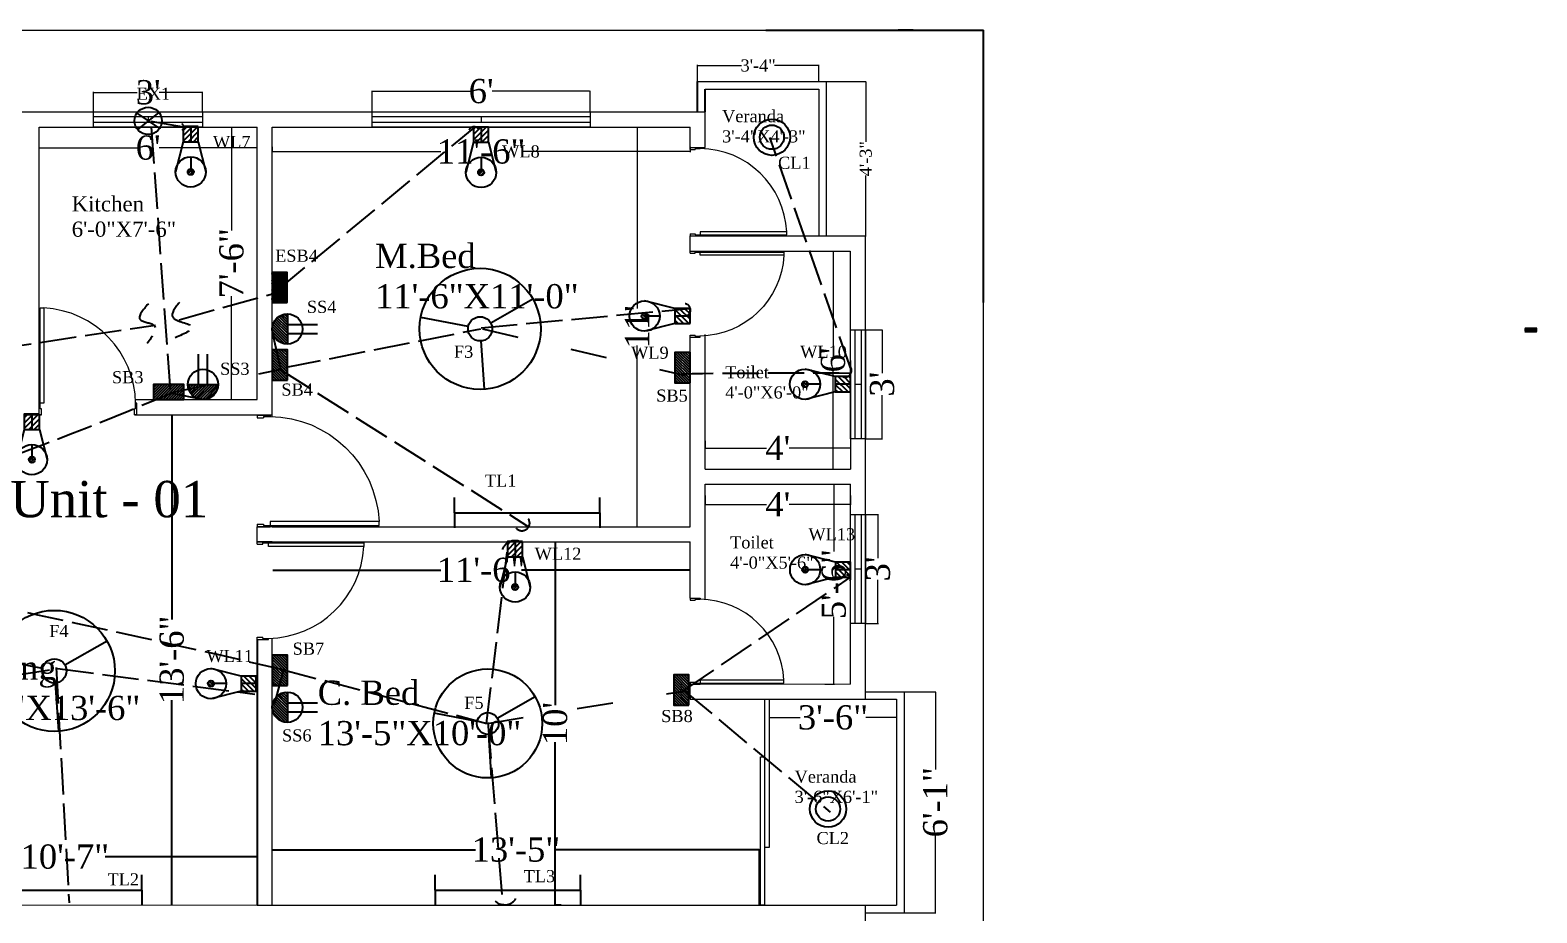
# Model space of a CAD drawing. Header units: inches. Extents: x -683 to 324, y -774 to 43.
# Drawn here: x -173.8 to 323.9, y -248.1 to 43.5 of the extents above; entities that cross this region are included whole.
import ezdxf

# ---------------------------------------------------------------- set-up
doc = ezdxf.new("R2010")
doc.units = ezdxf.units.IN
doc.header["$MEASUREMENT"] = 0
doc.linetypes.add('ACAD_ISO02W100', pattern=[15, 12, -3])
doc.linetypes.add('ACAD_ISO03W100', pattern=[30, 12, -18])
for name, color, linetype in [('Conduit', 118, 'ACAD_ISO02W100'), ('Dimention', 218, 'Continuous'), ('Door', 178, 'Continuous'), ('Emergency C', 50, 'ACAD_ISO02W100'), ('Fan', 109, 'Continuous'), ('Room Name', 10, 'Continuous'), ('SDB to SDB Conduit', 98, 'ACAD_ISO03W100'), ('sliding door', 6, 'Continuous'), ('Switch board', 182, 'Continuous'), ('Text', 38, 'Continuous'), ('Text 2', 18, 'Continuous'), ('veranda', 178, 'Continuous'), ('window', 78, 'Continuous')]:
    doc.layers.add(name, color=color, linetype=linetype)
doc.styles.get("Standard").update_dxf_attribs({"font": 'times.ttf', "height": 4})
doc.dimstyles.new('Copy of Horizontal', dxfattribs={"dimtxt": 0.18, "dimasz": 0.18, "dimexe": 0.18, "dimexo": 0.0625, "dimgap": 0.09, "dimtad": 0, "dimdec": 3, "dimzin": 0, "dimdsep": 46, "dimlunit": 4, "dimtxsty": 'Standard', "dimcen": 0.09, "dimadec": 0, "dimazin": 0, "dimtfac": 0.8, "dimtdec": 3, "dimtofl": 0, "dimtmove": 0, "dimatfit": 1, "dimfxl": 1, "dimtolj": 1, "dimtzin": 0, "dimarcsym": 0})
doc.dimstyles.new('Horizontal', dxfattribs={"dimtxt": 0.18, "dimasz": 0.18, "dimexe": 0.18, "dimexo": 0.0625, "dimgap": 0.09, "dimtad": 0, "dimdec": 3, "dimzin": 0, "dimdsep": 46, "dimlunit": 4, "dimtxsty": 'Standard', "dimcen": 0.09, "dimadec": 0, "dimazin": 0, "dimtfac": 0.8, "dimtdec": 3, "dimtofl": 0, "dimtmove": 0, "dimatfit": 3, "dimfxl": 1, "dimtolj": 1, "dimtzin": 0, "dimarcsym": 0})
pattern_1 = [(45, (-15.632867, 27.311536), (-0.00265165043, 0.00265165043), [])]

# ---------------------------------------------------------------- blocks, each defined once
blk = doc.blocks.new('window 2')
at = {"layer": 'Door'}
for p, q in [((0.5, 5), (0.5, 47)), ((0.5, 47), (2, 47)), ((2, 47), (2, 5)), ((2, 5), (0, 5)), ((0, 0), (0, 5)), ((1, 0), (0, 0)), ((0.5, 2.5), (0.5, 5)), ((1, 2.5), (0.5, 2.5)), ((1, 0), (1, 2.5)), ((42.5, 2.5), (42, 2.5)), ((42, 0), (42, 2.5)), ((43, 0), (42, 0)), ((43, 5), (42.5, 5)), ((42.5, 2.5), (42.5, 5)), ((43, 0), (43, 5))]:
    blk.add_line(p, q, dxfattribs=at)
blk.add_arc((-0.12, 4.43), 42.62, 0.76273, 87.15401, dxfattribs=at)
blk = doc.blocks.new('window 1')
at = {"layer": 'Door'}
for p, q in [((-0.5, 47), (-2, 47)), ((-2, 47), (-2, 5)), ((-0.5, 5), (-0.5, 47)), ((-43, 5), (-42.5, 5)), ((-43, 0), (-43, 5)), ((-43, 0), (-42, 0)), ((-42.5, 2.5), (-42.5, 5)), ((-42.5, 2.5), (-42, 2.5)), ((-42, 0), (-42, 2.5)), ((-2, 5), (0, 5)), ((-1, 2.5), (-0.5, 2.5)), ((-1, 0), (-1, 2.5)), ((-1, 0), (0, 0)), ((-0.5, 2.5), (-0.5, 5)), ((0, 0), (0, 5))]:
    blk.add_line(p, q, dxfattribs=at)
blk.add_arc((0.12, 4.43), 42.62, 92.84599, 179.23727, dxfattribs=at)
blk = doc.blocks.new('window')
at = {"layer": 'window'}
for p, q in [((-12, 5), (12, 5)), ((-12, 0), (-12, 5)), ((12, 5), (12, 0)), ((-12, 3.5), (12, 3.5)), ((0, 3.5), (0, 1.5)), ((12, 1.5), (-12, 1.5)), ((12, 0), (-12, 0))]:
    blk.add_line(p, q, dxfattribs=at)
blk = doc.blocks.new('*D17')
at = {"layer": 'Defpoints', "color": 0, "lineweight": 40}
for p in [(-170.81, 4.64), (-98.81, 4.64), (-98.81, 4.64)]:
    blk.add_point(p, dxfattribs=at)
at = {"layer": 'Dimention', "color": 0, "lineweight": -2}
for p, q in [((-170.81, 4.58), (-170.81, 4.46)), ((-170.63, 4.64), (-138.42, 4.64)), ((-98.99, 4.64), (-131.21, 4.64)), ((-98.81, 4.7), (-98.81, 4.82))]:
    blk.add_line(p, q, dxfattribs=at)
at = {"layer": 'Dimention', "color": 0, "lineweight": 40}
for points in [[(-170.63, 4.67), (-170.63, 4.61), (-170.81, 4.64)], [(-98.99, 4.67), (-98.99, 4.61), (-98.81, 4.64)]]:
    blk.add_solid(points, dxfattribs=at)
at = {"layer": 'Dimention', "color": 0, "lineweight": 40, "insert": (-134.81, 4.64), "char_height": 8, "attachment_point": 5}
blk.add_mtext("\\A1;6'", dxfattribs=at)
blk = doc.blocks.new('*D18')
at = {"layer": 'Defpoints', "color": 0, "lineweight": 40}
for p in [(-107.25, 11.47), (-107.25, -78.53), (-107.25, -78.53)]:
    blk.add_point(p, dxfattribs=at)
at = {"layer": 'Dimention', "color": 0, "lineweight": -2}
for p, q in [((-107.25, 11.29), (-107.25, -22.7)), ((-107.19, 11.47), (-107.07, 11.47)), ((-107.25, -78.35), (-107.25, -44.35)), ((-107.31, -78.53), (-107.43, -78.53))]:
    blk.add_line(p, q, dxfattribs=at)
at = {"layer": 'Dimention', "color": 0, "lineweight": 40}
for points in [[(-107.28, 11.29), (-107.22, 11.29), (-107.25, 11.47)], [(-107.28, -78.35), (-107.22, -78.35), (-107.25, -78.53)]]:
    blk.add_solid(points, dxfattribs=at)
at = {"layer": 'Dimention', "color": 0, "lineweight": 40, "insert": (-107.25, -33.53), "char_height": 8, "attachment_point": 5, "rotation": 90}
blk.add_mtext('\\A1;7\'-6"', dxfattribs=at)
blk = doc.blocks.new('*D19')
at = {"layer": 'Defpoints', "color": 0, "lineweight": 40}
for p in [(-116.81, 22.92), (-152.81, 16.47), (-116.81, 16.47)]:
    blk.add_point(p, dxfattribs=at)
at = {"layer": 'Dimention', "color": 0, "lineweight": -2}
for p, q in [((-152.81, 16.54), (-152.81, 23.1)), ((-152.63, 22.92), (-138.43, 22.92)), ((-116.99, 22.92), (-131.2, 22.92)), ((-116.81, 16.54), (-116.81, 23.1))]:
    blk.add_line(p, q, dxfattribs=at)
at = {"layer": 'Dimention', "color": 0, "lineweight": 40}
for points in [[(-152.63, 22.95), (-152.63, 22.89), (-152.81, 22.92)], [(-116.99, 22.95), (-116.99, 22.89), (-116.81, 22.92)]]:
    blk.add_solid(points, dxfattribs=at)
at = {"layer": 'Dimention', "color": 0, "lineweight": 40, "insert": (-134.81, 22.92), "char_height": 8, "attachment_point": 5}
blk.add_mtext("\\A1;3'", dxfattribs=at)
blk = doc.blocks.new('*D20')
at = {"layer": 'Defpoints', "color": 0, "lineweight": 40}
for p in [(26.7, 11.47), (26.7, -120.53), (26.7, -120.53)]:
    blk.add_point(p, dxfattribs=at)
at = {"layer": 'Dimention', "color": 0, "lineweight": -2}
for p, q in [((26.7, 11.29), (26.7, -48.41)), ((26.76, 11.47), (26.88, 11.47)), ((26.7, -120.35), (26.7, -60.64)), ((26.64, -120.53), (26.52, -120.53))]:
    blk.add_line(p, q, dxfattribs=at)
at = {"layer": 'Dimention', "color": 0, "lineweight": 40}
for points in [[(26.67, 11.29), (26.73, 11.29), (26.7, 11.47)], [(26.67, -120.35), (26.73, -120.35), (26.7, -120.53)]]:
    blk.add_solid(points, dxfattribs=at)
at = {"layer": 'Dimention', "color": 0, "lineweight": 40, "insert": (26.7, -54.53), "char_height": 8, "attachment_point": 5, "rotation": 90}
blk.add_mtext("\\A1;11'", dxfattribs=at)
blk = doc.blocks.new('*D21')
at = {"layer": 'Defpoints', "color": 0, "lineweight": 40}
for p in [(11.19, 23.29), (-60.81, 16.47), (11.19, 16.47)]:
    blk.add_point(p, dxfattribs=at)
at = {"layer": 'Dimention', "color": 0, "lineweight": -2}
for p, q in [((-60.81, 16.54), (-60.81, 23.47)), ((-60.63, 23.29), (-28.42, 23.29)), ((11.01, 23.29), (-21.21, 23.29)), ((11.19, 16.54), (11.19, 23.47))]:
    blk.add_line(p, q, dxfattribs=at)
at = {"layer": 'Dimention', "color": 0, "lineweight": 40}
for points in [[(-60.63, 23.32), (-60.63, 23.26), (-60.81, 23.29)], [(11.01, 23.32), (11.01, 23.26), (11.19, 23.29)]]:
    blk.add_solid(points, dxfattribs=at)
at = {"layer": 'Dimention', "color": 0, "lineweight": 40, "insert": (-24.81, 23.29), "char_height": 8, "attachment_point": 5}
blk.add_mtext("\\A1;6'", dxfattribs=at)
blk = doc.blocks.new('*D22')
at = {"layer": 'Defpoints', "color": 0, "lineweight": 40}
for p in [(-93.81, 5.04), (44.19, 5.04), (44.19, 3.35)]:
    blk.add_point(p, dxfattribs=at)
at = {"layer": 'Dimention', "color": 0, "lineweight": -2}
for p, q in [((-93.81, 4.98), (-93.81, 3.17)), ((-93.63, 3.35), (-38.12, 3.35)), ((44.01, 3.35), (-11.51, 3.35)), ((44.19, 4.98), (44.19, 3.17))]:
    blk.add_line(p, q, dxfattribs=at)
at = {"layer": 'Dimention', "color": 0, "lineweight": 40}
for points in [[(-93.63, 3.38), (-93.63, 3.32), (-93.81, 3.35)], [(44.01, 3.38), (44.01, 3.32), (44.19, 3.35)]]:
    blk.add_solid(points, dxfattribs=at)
at = {"layer": 'Dimention', "color": 0, "lineweight": 40, "insert": (-24.81, 3.35), "char_height": 8, "attachment_point": 5}
blk.add_mtext('\\A1;11\'-6"', dxfattribs=at)
blk = doc.blocks.new('*D23')
at = {"layer": 'Defpoints', "color": 0, "lineweight": 40}
for p in [(83.15, 26.51), (83.19, -24.49), (102.24, -24.49)]:
    blk.add_point(p, dxfattribs=at)
at = {"layer": 'Dimention', "color": 0, "lineweight": -2}
for p, q in [((83.22, 26.51), (102.42, 26.51)), ((102.24, 26.33), (102.24, 6.53)), ((102.24, -24.31), (102.24, -4.51)), ((83.25, -24.49), (102.42, -24.49))]:
    blk.add_line(p, q, dxfattribs=at)
at = {"layer": 'Dimention', "color": 0, "lineweight": 40}
for points in [[(102.21, 26.33), (102.27, 26.33), (102.24, 26.51)], [(102.21, -24.31), (102.27, -24.31), (102.24, -24.49)]]:
    blk.add_solid(points, dxfattribs=at)
at = {"layer": 'Dimention', "color": 0, "lineweight": 40, "insert": (102.24, 1.01), "char_height": 4, "attachment_point": 5, "rotation": 90}
blk.add_mtext('\\A1;4\'-3"', dxfattribs=at)
blk = doc.blocks.new('*D24')
at = {"layer": 'Defpoints', "color": 0, "lineweight": 40}
for p in [(49.19, -92.08), (97.18, -94.54), (97.18, -94.54)]:
    blk.add_point(p, dxfattribs=at)
at = {"layer": 'Dimention', "color": 0, "lineweight": -2}
for p, q in [((49.19, -92.14), (49.19, -94.72)), ((49.37, -94.54), (69.42, -94.54)), ((97, -94.54), (76.95, -94.54)), ((97.18, -94.47), (97.18, -94.36))]:
    blk.add_line(p, q, dxfattribs=at)
at = {"layer": 'Dimention', "color": 0, "lineweight": 40}
for points in [[(49.37, -94.51), (49.37, -94.57), (49.19, -94.54)], [(97, -94.51), (97, -94.57), (97.18, -94.54)]]:
    blk.add_solid(points, dxfattribs=at)
at = {"layer": 'Dimention', "color": 0, "lineweight": 40, "insert": (73.18, -94.54), "char_height": 8, "attachment_point": 5}
blk.add_mtext("\\A1;4'", dxfattribs=at)
blk = doc.blocks.new('*D25')
at = {"layer": 'Defpoints', "color": 0, "lineweight": 40}
for p in [(91.38, -29.48), (91.44, -101.48), (91.44, -101.48)]:
    blk.add_point(p, dxfattribs=at)
at = {"layer": 'Dimention', "color": 0, "lineweight": -2}
for p, q in [((91.44, -29.48), (91.62, -29.48)), ((91.44, -29.66), (91.44, -61.88)), ((91.44, -101.3), (91.44, -69.09)), ((91.38, -101.48), (91.26, -101.48))]:
    blk.add_line(p, q, dxfattribs=at)
at = {"layer": 'Dimention', "color": 0, "lineweight": 40}
for points in [[(91.41, -29.66), (91.47, -29.66), (91.44, -29.48)], [(91.41, -101.3), (91.47, -101.3), (91.44, -101.48)]]:
    blk.add_solid(points, dxfattribs=at)
at = {"layer": 'Dimention', "color": 0, "lineweight": 40, "insert": (91.44, -65.48), "char_height": 8, "attachment_point": 5, "rotation": 90}
blk.add_mtext("\\A1;6'", dxfattribs=at)
blk = doc.blocks.new('*D26')
at = {"layer": 'Defpoints', "color": 0, "lineweight": 40}
for p in [(102.19, -55.47), (102.19, -91.47), (107.64, -91.47)]:
    blk.add_point(p, dxfattribs=at)
at = {"layer": 'Dimention', "color": 0, "lineweight": -2}
for p, q in [((102.25, -55.47), (107.82, -55.47)), ((107.64, -55.65), (107.64, -69.85)), ((107.64, -91.29), (107.64, -77.09)), ((102.25, -91.47), (107.82, -91.47))]:
    blk.add_line(p, q, dxfattribs=at)
at = {"layer": 'Dimention', "color": 0, "lineweight": 40}
for points in [[(107.61, -55.65), (107.67, -55.65), (107.64, -55.47)], [(107.61, -91.29), (107.67, -91.29), (107.64, -91.47)]]:
    blk.add_solid(points, dxfattribs=at)
at = {"layer": 'Dimention', "color": 0, "lineweight": 40, "insert": (107.64, -73.47), "char_height": 8, "attachment_point": 5, "rotation": 90}
blk.add_mtext("\\A1;3'", dxfattribs=at)
blk = doc.blocks.new('*D27')
at = {"layer": 'Defpoints', "color": 0, "lineweight": 40}
for p in [(102.2, -116.49), (102.2, -152.49), (106.28, -152.49)]:
    blk.add_point(p, dxfattribs=at)
at = {"layer": 'Dimention', "color": 0, "lineweight": -2}
for p, q in [((102.26, -116.49), (106.46, -116.49)), ((106.28, -116.67), (106.28, -130.87)), ((106.28, -152.31), (106.28, -138.11)), ((102.26, -152.49), (106.46, -152.49))]:
    blk.add_line(p, q, dxfattribs=at)
at = {"layer": 'Dimention', "color": 0, "lineweight": 40}
for points in [[(106.25, -116.67), (106.31, -116.67), (106.28, -116.49)], [(106.25, -152.31), (106.31, -152.31), (106.28, -152.49)]]:
    blk.add_solid(points, dxfattribs=at)
at = {"layer": 'Dimention', "color": 0, "lineweight": 40, "insert": (106.28, -134.49), "char_height": 8, "attachment_point": 5, "rotation": 90}
blk.add_mtext("\\A1;3'", dxfattribs=at)
blk = doc.blocks.new('*D28')
at = {"layer": 'Defpoints', "color": 0, "lineweight": 40}
for p in [(88.59, -106.49), (88.66, -172.48), (91.68, -172.48)]:
    blk.add_point(p, dxfattribs=at)
at = {"layer": 'Dimention', "color": 0, "lineweight": -2}
for p, q in [((88.66, -106.49), (91.86, -106.49)), ((91.68, -106.67), (91.68, -128.72)), ((91.68, -172.3), (91.68, -150.25)), ((88.72, -172.48), (91.86, -172.48))]:
    blk.add_line(p, q, dxfattribs=at)
at = {"layer": 'Dimention', "color": 0, "lineweight": 40}
for points in [[(91.65, -106.67), (91.71, -106.67), (91.68, -106.49)], [(91.65, -172.3), (91.71, -172.3), (91.68, -172.48)]]:
    blk.add_solid(points, dxfattribs=at)
at = {"layer": 'Dimention', "color": 0, "lineweight": 40, "insert": (91.68, -139.48), "char_height": 8, "attachment_point": 5, "rotation": 90}
blk.add_mtext('\\A1;5\'-6"', dxfattribs=at)
blk = doc.blocks.new('*D29')
at = {"layer": 'Defpoints', "color": 0, "lineweight": 40}
for p in [(49.19, -110.2), (97.19, -110.2), (97.19, -113.14)]:
    blk.add_point(p, dxfattribs=at)
at = {"layer": 'Dimention', "color": 0, "lineweight": -2}
for p, q in [((49.19, -110.26), (49.19, -113.32)), ((49.37, -113.14), (69.42, -113.14)), ((97.01, -113.14), (76.95, -113.14)), ((97.19, -110.26), (97.19, -113.32))]:
    blk.add_line(p, q, dxfattribs=at)
at = {"layer": 'Dimention', "color": 0, "lineweight": 40}
for points in [[(49.37, -113.11), (49.37, -113.17), (49.19, -113.14)], [(97.01, -113.11), (97.01, -113.17), (97.19, -113.14)]]:
    blk.add_solid(points, dxfattribs=at)
at = {"layer": 'Dimention', "color": 0, "lineweight": 40, "insert": (73.19, -113.14), "char_height": 8, "attachment_point": 5}
blk.add_mtext("\\A1;4'", dxfattribs=at)
blk = doc.blocks.new('*D30')
at = {"layer": 'Defpoints', "color": 0, "lineweight": 40}
for p in [(114.93, -175.03), (114.93, -248.03), (125.23, -248.03)]:
    blk.add_point(p, dxfattribs=at)
at = {"layer": 'Dimention', "color": 0, "lineweight": -2}
for p, q in [((114.99, -175.03), (125.41, -175.03)), ((125.23, -175.21), (125.23, -200.73)), ((125.23, -247.85), (125.23, -222.32)), ((114.99, -248.03), (125.41, -248.03))]:
    blk.add_line(p, q, dxfattribs=at)
at = {"layer": 'Dimention', "color": 0, "lineweight": 40}
for points in [[(125.2, -175.21), (125.26, -175.21), (125.23, -175.03)], [(125.2, -247.85), (125.26, -247.85), (125.23, -248.03)]]:
    blk.add_solid(points, dxfattribs=at)
at = {"layer": 'Dimention', "color": 0, "lineweight": 40, "insert": (125.23, -211.53), "char_height": 8, "attachment_point": 5, "rotation": 90}
blk.add_mtext('\\A1;6\'-1"', dxfattribs=at)
blk = doc.blocks.new('A$C7D924392')
at = {"layer": 'sliding door'}
for p, q in [((0, 0), (0, 48.87)), ((0, 48.87), (1.5, 48.87)), ((1.5, 0), (1.5, 48.87)), ((0, 0), (1.5, 0))]:
    blk.add_line(p, q, dxfattribs=at)
blk = doc.blocks.new('Sliding door2')
at = {"layer": 'sliding door'}
for p, q in [((-3, -67.86), (-3, -18.99)), ((-3, -18.99), (-1.5, -18.99)), ((-1.5, -67.86), (-1.5, -18.99)), ((-3, -67.86), (-1.5, -67.86))]:
    blk.add_line(p, q, dxfattribs=at)
blk.add_blockref('A$C7D924392', (-1.5, -48.87), dxfattribs=at)
blk = doc.blocks.new('*D32')
at = {"layer": 'Defpoints', "color": 0, "lineweight": 40}
for p in [(70.43, -183.32), (112.43, -183.32), (112.43, -183.55)]:
    blk.add_point(p, dxfattribs=at)
at = {"layer": 'Dimention', "color": 0, "lineweight": -2}
for p, q in [((70.43, -183.38), (70.43, -183.73)), ((70.61, -183.55), (80.62, -183.55)), ((112.25, -183.55), (102.23, -183.55)), ((112.43, -183.38), (112.43, -183.73))]:
    blk.add_line(p, q, dxfattribs=at)
at = {"layer": 'Dimention', "color": 0, "lineweight": 40}
for points in [[(70.61, -183.52), (70.61, -183.58), (70.43, -183.55)], [(112.25, -183.52), (112.25, -183.58), (112.43, -183.55)]]:
    blk.add_solid(points, dxfattribs=at)
at = {"layer": 'Dimention', "color": 0, "lineweight": 40, "insert": (91.43, -183.55), "char_height": 8, "attachment_point": 5}
blk.add_mtext('\\A1;3\'-6"', dxfattribs=at)
blk = doc.blocks.new('*D84')
at = {"layer": 'Defpoints', "color": 0, "lineweight": 40}
for p in [(86.69, 31.78), (46.69, 26.49), (86.69, 26.49)]:
    blk.add_point(p, dxfattribs=at)
at = {"layer": 'Dimention', "color": 0, "lineweight": -2}
for p, q in [((46.69, 26.55), (46.69, 31.96)), ((46.87, 31.78), (61.24, 31.78)), ((86.51, 31.78), (72.13, 31.78)), ((86.69, 26.55), (86.69, 31.96))]:
    blk.add_line(p, q, dxfattribs=at)
at = {"layer": 'Dimention', "color": 0, "lineweight": 40}
for points in [[(46.87, 31.81), (46.87, 31.75), (46.69, 31.78)], [(86.51, 31.81), (86.51, 31.75), (86.69, 31.78)]]:
    blk.add_solid(points, dxfattribs=at)
at = {"layer": 'Dimention', "color": 0, "lineweight": 40, "insert": (66.69, 31.78), "char_height": 4, "attachment_point": 5}
blk.add_mtext('\\A1;3\'-4"', dxfattribs=at)
blk = doc.blocks.new('Fan')
at = {"layer": 'Fan', "lineweight": 40}
for p, q in [((1.74, 0.99), (8.69, 4.96)), ((-1.96, 0.38), (-9.82, 1.9)), ((0.13, -2), (0.65, -9.98))]:
    blk.add_line(p, q, dxfattribs=at)
for radius in [10, 2]:
    blk.add_circle((0, 0), radius, dxfattribs=at)
blk = doc.blocks.new('WL')
at = {"layer": 'Switch board', "lineweight": 40}
h = blk.add_hatch(dxfattribs=at)
h.set_pattern_fill('ANSI31', color=256, scale=5, style=0)
h.set_pattern_definition([(45, (-235.11827, 115.6762), (-0.4419417, 0.4419417), [])])
h.paths.add_polyline_path([(1, 15, 1), (-1, 15, 1)])
h = blk.add_hatch(dxfattribs=at)
h.set_pattern_fill('ANSI31', color=256, scale=10, style=0)
h.set_pattern_definition([(45, (-235.1183, 115.6762), (-0.8838835, 0.8838835), [])])
h.paths.add_polyline_path([(0, 5), (-2.5, 5), (-2.5, 0), (0, 0)])
h.paths.add_polyline_path([(0, 0), (2.5, 0), (2.5, 5), (0, 5)])
for p, q in [((-2.5, 5), (-5, 15)), ((0, 10), (0, 15)), ((2.5, 5), (5, 15)), ((0, 0), (0, 5))]:
    blk.add_line(p, q, dxfattribs=at)
blk.add_lwpolyline([(-2.5, 0), (2.5, 0), (2.5, 5), (-2.5, 5)], close=True, dxfattribs=at)
for radius in [5, 1]:
    blk.add_circle((0, 15), radius, dxfattribs=at)
blk = doc.blocks.new('SB')
at = {"layer": 'Switch board', "lineweight": 40}
h = blk.add_hatch(dxfattribs=at)
h.set_pattern_fill('ANSI31', color=256, scale=5, style=0)
h.set_pattern_definition([(45, (-224.795, 3.29954), (-0.4419417, 0.4419417), [])])
h.paths.add_polyline_path([(5, 0), (5, 5), (-5, 5), (-5, 0)])
blk.add_lwpolyline([(-5, 0), (5, 0), (5, 5), (-5, 5)], close=True, dxfattribs=at)
blk = doc.blocks.new('2 pin')
at = {"layer": 'Switch board', "lineweight": 40}
h = blk.add_hatch(dxfattribs=at)
h.set_pattern_fill('ANSI31', color=256, scale=5, style=0)
h.set_pattern_definition([(45, (-254.6713, 8.2058), (-0.4419417, 0.4419417), [])])
h.paths.add_polyline_path([(5, 5), (-5, 5, 1)])
for p, q in [((-1.5, 5), (-1.5, 15)), ((1.5, 5), (1.5, 15)), ((-5, 5), (5, 5))]:
    blk.add_line(p, q, dxfattribs=at)
blk.add_circle((0, 5), 5, dxfattribs=at)
blk = doc.blocks.new('EXF')
at = {"layer": 'Switch board', "lineweight": 40}
for p, q in [((-4.96, 3.37), (4.96, -3.37)), ((4.69, 3.74), (-4.69, -3.74))]:
    blk.add_line(p, q, dxfattribs=at)
blk.add_circle((0, 0), 6, dxfattribs=at)
blk = doc.blocks.new('TL')
at = {"layer": 'Switch board', "lineweight": 40}
for p, q in [((-24, 0), (-24, 5)), ((24, 0), (24, 5)), ((-24, 0), (24, 0)), ((-24, 0), (-24, -5)), ((24, 0), (24, -5))]:
    blk.add_line(p, q, dxfattribs=at)
blk = doc.blocks.new('CL')
at = {"layer": 'Switch board', "lineweight": 40}
for radius in [6, 4]:
    blk.add_circle((0, 0), radius, dxfattribs=at)
blk = doc.blocks.new('ESB')
at = {"layer": 'Switch board', "lineweight": 40}
h = blk.add_hatch(dxfattribs=at)
h.set_pattern_fill('ANSI33', color=256, style=0)
h.set_pattern_definition([(45, (320.91762, 69.20733), (-0.1767767, 0.1767767), []), (45, (321.0944, 69.20733), (-0.1767767, 0.1767767), [0.125, -0.0625])])
h.paths.add_polyline_path([(0.01, -5.06), (5.01, -5.06), (5.01, 4.94), (0.01, 4.94)])
blk.add_line((4.99, -0.12), (0.05, -0.09), dxfattribs=at)
at = {"layer": 'Switch board', "lineweight": 40, "rotation": 90}
blk.add_blockref('SB', (5.01, -0.06), dxfattribs=at)
blk = doc.blocks.new('3')
at = {"true_color": 0x000000}
h = blk.add_hatch(dxfattribs=at)
h.set_pattern_fill('ANSI31', color=18, scale=0.05, style=0)
h.set_pattern_definition([(45, (-15.632867, 27.311536), (-0.0044194174, 0.0044194174), [])])
h.paths.add_polyline_path([(34.16, 24.24, 0.134843), (34.16, 24.25, 0.422102), (34.16, 24.26), (34.04, 24.26), (34.03, 24.25), (33.31, 24.25), (33.29, 24.26), (33.18, 24.26, 0.422102), (33.17, 24.25, 0.134843), (33.18, 24.24)])
h.paths.add_polyline_path([(34.03, 24.21, 0.591938), (34.04, 24.21, 0.094359), (34.04, 24.24), (34.04, 24.24, -0.094525)])
h = blk.add_hatch(dxfattribs=at)
h.set_pattern_fill('ANSI31', color=18, scale=0.03, style=0)
h.set_pattern_definition(pattern_1)
h.paths.add_polyline_path([(33.41, 24.24), (33.41, 24.24, 0.042101), (33.41, 24.21, 0.657088), (33.41, 24.21, -0.042222)])
h.paths.add_polyline_path([(33.21, 24.24), (33.21, 24.24, 0.094359), (33.21, 24.21, 0.591938), (33.21, 24.21, -0.094525)])
h = blk.add_hatch(dxfattribs=at)
h.set_pattern_fill('ANSI31', color=18, scale=0.03, style=0)
h.set_pattern_definition(pattern_1)
h.paths.add_polyline_path([(33.84, 24.24), (33.84, 24.24, -0.042222), (33.84, 24.21, 0.657088), (33.84, 24.21, 0.042101)])
at = {"color": 18, "true_color": 0x000000}
for p, q in [((33.17, 24.45), (34.17, 24.45)), ((34.15, 24.5), (33.18, 24.5)), ((33.2, 24.45), (33.2, 24.28)), ((33.34, 24.45), (33.34, 24.44)), ((33.34, 24.45), (33.34, 24.44)), ((33.34, 24.44), (33.34, 24.43)), ((33.34, 24.44), (33.34, 24.43)), ((33.34, 24.43), (33.34, 24.42)), ((33.34, 24.43), (33.34, 24.42)), ((33.34, 24.42), (33.34, 24.41)), ((33.34, 24.42), (33.34, 24.41)), ((33.34, 24.41), (33.34, 24.4)), ((33.34, 24.41), (33.34, 24.4)), ((33.34, 24.4), (33.34, 24.39)), ((33.34, 24.4), (33.34, 24.39)), ((33.34, 24.39), (33.34, 24.38)), ((33.34, 24.39), (33.34, 24.38)), ((33.34, 24.38), (33.34, 24.37)), ((33.34, 24.38), (33.34, 24.37)), ((33.34, 24.37), (33.34, 24.36)), ((33.34, 24.37), (33.34, 24.36)), ((33.34, 24.36), (33.34, 24.35)), ((33.34, 24.36), (33.34, 24.35)), ((33.34, 24.35), (33.34, 24.34)), ((33.34, 24.35), (33.34, 24.34)), ((33.34, 24.33), (33.34, 24.33)), ((33.34, 24.33), (33.34, 24.33)), ((33.34, 24.32), (33.34, 24.32)), ((33.34, 24.32), (33.34, 24.32)), ((33.34, 24.31), (33.34, 24.31)), ((33.34, 24.31), (33.34, 24.31)), ((33.34, 24.3), (33.34, 24.3)), ((33.34, 24.3), (33.34, 24.3)), ((33.34, 24.29), (33.34, 24.29)), ((33.34, 24.29), (33.34, 24.29)), ((33.48, 24.45), (33.48, 24.44)), ((33.48, 24.45), (33.48, 24.44)), ((33.48, 24.44), (33.48, 24.43)), ((33.48, 24.44), (33.48, 24.43)), ((33.48, 24.43), (33.48, 24.42)), ((33.48, 24.43), (33.48, 24.42)), ((33.48, 24.42), (33.48, 24.41)), ((33.48, 24.42), (33.48, 24.41)), ((33.48, 24.41), (33.48, 24.4)), ((33.48, 24.41), (33.48, 24.4)), ((33.48, 24.4), (33.48, 24.39)), ((33.48, 24.4), (33.48, 24.39)), ((33.48, 24.39), (33.48, 24.38)), ((33.48, 24.39), (33.48, 24.38)), ((33.48, 24.38), (33.48, 24.37)), ((33.48, 24.38), (33.48, 24.37)), ((33.48, 24.37), (33.48, 24.36)), ((33.48, 24.37), (33.48, 24.36)), ((33.48, 24.36), (33.48, 24.35)), ((33.48, 24.36), (33.48, 24.35)), ((33.48, 24.35), (33.48, 24.34)), ((33.48, 24.35), (33.48, 24.34)), ((33.48, 24.34), (33.48, 24.33)), ((33.48, 24.34), (33.48, 24.33)), ((33.48, 24.33), (33.48, 24.32)), ((33.48, 24.33), (33.48, 24.32)), ((33.48, 24.32), (33.48, 24.31)), ((33.48, 24.32), (33.48, 24.31)), ((33.48, 24.31), (33.48, 24.3)), ((33.48, 24.31), (33.48, 24.3)), ((33.48, 24.3), (33.48, 24.29)), ((33.48, 24.3), (33.48, 24.29)), ((33.62, 24.45), (33.62, 24.45)), ((33.62, 24.45), (33.62, 24.45)), ((33.62, 24.44), (33.62, 24.44)), ((33.62, 24.44), (33.62, 24.44)), ((33.62, 24.43), (33.62, 24.43)), ((33.62, 24.43), (33.62, 24.43)), ((33.62, 24.42), (33.62, 24.42)), ((33.62, 24.42), (33.62, 24.42)), ((33.62, 24.41), (33.62, 24.41)), ((33.62, 24.41), (33.62, 24.41)), ((33.62, 24.4), (33.62, 24.4)), ((33.62, 24.4), (33.62, 24.4)), ((33.62, 24.39), (33.62, 24.39)), ((33.62, 24.39), (33.62, 24.39)), ((33.62, 24.38), (33.62, 24.38)), ((33.62, 24.38), (33.62, 24.38)), ((33.62, 24.37), (33.62, 24.37)), ((33.62, 24.37), (33.62, 24.37)), ((33.62, 24.36), (33.62, 24.36)), ((33.62, 24.36), (33.62, 24.36)), ((33.62, 24.35), (33.62, 24.35)), ((33.62, 24.35), (33.62, 24.35)), ((33.62, 24.34), (33.62, 24.34)), ((33.62, 24.34), (33.62, 24.34)), ((33.62, 24.33), (33.62, 24.33)), ((33.62, 24.33), (33.62, 24.33)), ((33.62, 24.32), (33.62, 24.32)), ((33.62, 24.32), (33.62, 24.32)), ((33.62, 24.31), (33.62, 24.31)), ((33.62, 24.31), (33.62, 24.31)), ((33.62, 24.3), (33.62, 24.3)), ((33.62, 24.3), (33.62, 24.3)), ((33.76, 24.45), (33.76, 24.45)), ((33.76, 24.45), (33.76, 24.45)), ((33.76, 24.44), (33.76, 24.44)), ((33.76, 24.44), (33.76, 24.44)), ((33.76, 24.43), (33.76, 24.43)), ((33.76, 24.43), (33.76, 24.43)), ((33.76, 24.42), (33.76, 24.41)), ((33.76, 24.42), (33.76, 24.41)), ((33.76, 24.41), (33.76, 24.4)), ((33.76, 24.41), (33.76, 24.4)), ((33.76, 24.4), (33.76, 24.39)), ((33.76, 24.4), (33.76, 24.39)), ((33.76, 24.39), (33.76, 24.38)), ((33.76, 24.39), (33.76, 24.38)), ((33.76, 24.38), (33.76, 24.37)), ((33.76, 24.38), (33.76, 24.37)), ((33.76, 24.37), (33.76, 24.36)), ((33.76, 24.37), (33.76, 24.36)), ((33.76, 24.36), (33.76, 24.35)), ((33.76, 24.36), (33.76, 24.35)), ((33.76, 24.35), (33.76, 24.34)), ((33.76, 24.35), (33.76, 24.34)), ((33.76, 24.34), (33.76, 24.33)), ((33.76, 24.34), (33.76, 24.33)), ((33.76, 24.33), (33.76, 24.32)), ((33.76, 24.33), (33.76, 24.32)), ((33.76, 24.32), (33.76, 24.31)), ((33.76, 24.32), (33.76, 24.31)), ((33.76, 24.31), (33.76, 24.3)), ((33.76, 24.31), (33.76, 24.3)), ((33.76, 24.3), (33.76, 24.29)), ((33.76, 24.3), (33.76, 24.29)), ((33.89, 24.45), (33.89, 24.44)), ((33.89, 24.44), (33.89, 24.43)), ((33.89, 24.43), (33.89, 24.42)), ((33.89, 24.42), (33.89, 24.41)), ((33.89, 24.41), (33.89, 24.4)), ((33.89, 24.4), (33.89, 24.39)), ((33.89, 24.39), (33.89, 24.38)), ((33.89, 24.38), (33.89, 24.37)), ((33.89, 24.37), (33.89, 24.36)), ((33.89, 24.36), (33.89, 24.35)), ((33.89, 24.35), (33.89, 24.34)), ((33.89, 24.34), (33.89, 24.33)), ((33.89, 24.33), (33.89, 24.32)), ((33.89, 24.32), (33.89, 24.31)), ((33.89, 24.31), (33.89, 24.3)), ((33.89, 24.3), (33.89, 24.29)), ((33.9, 24.45), (33.9, 24.44)), ((33.9, 24.44), (33.9, 24.43)), ((33.9, 24.43), (33.9, 24.42)), ((33.9, 24.42), (33.9, 24.41)), ((33.9, 24.41), (33.9, 24.4)), ((33.9, 24.4), (33.9, 24.39)), ((33.9, 24.39), (33.9, 24.38)), ((33.9, 24.38), (33.9, 24.37)), ((33.9, 24.37), (33.9, 24.36)), ((33.9, 24.36), (33.9, 24.35)), ((33.9, 24.35), (33.9, 24.34)), ((33.9, 24.34), (33.9, 24.33)), ((33.9, 24.33), (33.9, 24.32)), ((33.9, 24.32), (33.9, 24.31)), ((33.9, 24.31), (33.9, 24.3)), ((33.9, 24.3), (33.9, 24.29)), ((34.02, 24.45), (34.02, 24.28)), ((34.13, 24.45), (34.13, 24.28)), ((34.16, 24.23), (34.16, 24.28))]:
    blk.add_line(p, q, dxfattribs=at)
for points in [[(33.17, 24.47), (33.17, 24.26, 0.13314), (33.18, 24.22, 0.147634), (33.2, 24.2), (34.14, 24.2, 0.147634), (34.15, 24.22, 0.13314), (34.17, 24.26), (34.17, 24.47, 0.414214), (34.14, 24.5), (33.2, 24.5, 0.414214)], [(33.18, 24.24, -0.132971), (33.17, 24.25, -0.433273), (33.18, 24.26), (33.29, 24.26), (33.31, 24.25), (34.03, 24.25), (34.04, 24.26), (34.16, 24.26, -0.433273), (34.16, 24.25, -0.132971), (34.16, 24.24)]]:
    blk.add_lwpolyline(points, format="xyb", close=True, dxfattribs=at)
for points in [[(33.17, 24.48), (33.2, 24.48), (33.2, 24.48, 0.414214), (33.21, 24.47), (34.02, 24.47, 0.414214), (34.02, 24.48), (34.02, 24.48), (34.17, 24.48)], [(33.21, 24.24, 0.094359), (33.21, 24.21, 0.591938), (33.21, 24.21, -0.094525), (33.21, 24.24)], [(33.41, 24.24, 0.042222), (33.41, 24.21, -0.657088), (33.41, 24.21, -0.042101), (33.41, 24.24)], [(33.84, 24.24, -0.042222), (33.84, 24.21, 0.657088), (33.84, 24.21, 0.042101), (33.84, 24.24)], [(34.04, 24.24, -0.094359), (34.04, 24.21, -0.591938), (34.03, 24.21, 0.094525), (34.04, 24.24)]]:
    blk.add_lwpolyline(points, format="xyb", dxfattribs=at)
for centre, radius, start, end in [((33.67, -37.79), 62.23, 89.5406, 90.4594), ((33.67, -37.53), 61.98, 89.5387, 90.4613), ((33.67, -17.82), 42.26, 89.3234, 90.6766), ((33.67, -17.72), 42.16, 89.3218, 90.6782), ((33.67, -7.52), 31.95, 89.1051, 90.8949), ((33.67, -7.47), 31.9, 89.1038, 90.8962), ((33.67, -1.24), 25.66, 88.8856, 91.1144), ((33.67, -1.21), 25.63, 88.8846, 91.1154), ((33.67, 2.99), 21.42, 88.665, 91.335), ((33.67, 3), 21.41, 88.6642, 91.3358), ((33.67, 6.03), 18.37, 88.4432, 91.5568), ((33.67, 6.04), 18.36, 88.4427, 91.5573), ((33.67, 8.32), 16.07, 88.2202, 91.7798), ((33.67, 8.32), 16.07, 88.2201, 91.7799), ((33.67, 10.1), 14.27, 87.9961, 92.0039), ((33.67, 10.11), 14.27, 87.9963, 92.0037), ((33.67, 11.54), 12.83, 87.7713, 92.2287), ((33.67, 11.54), 12.83, 87.7708, 92.2292), ((33.67, 12.71), 11.65, 87.5451, 92.4549), ((33.67, 12.71), 11.65, 87.5444, 92.4556), ((33.67, 13.69), 10.66, 87.3178, 92.6822), ((33.67, 13.69), 10.66, 87.3167, 92.6833), ((33.67, 14.51), 9.83, 87.0893, 92.9107), ((33.67, 14.51), 9.82, 87.0879, 92.9121), ((33.67, 15.22), 9.1, 86.8579, 93.1421), ((33.67, 15.22), 9.11, 86.8596, 93.1404), ((33.67, 15.83), 8.49, 86.6286, 93.3714), ((33.67, 15.83), 8.48, 86.6267, 93.3733), ((33.67, 16.37), 7.94, 86.3965, 93.6035), ((33.67, 16.84), 7.46, 86.1658, 93.8342), ((33.67, 16.37), 7.93, 86.392, 93.608), ((33.67, 16.84), 7.45, 86.1606, 93.8394), ((33.67, 16.84), 7.45, 86.1581, 93.8419)]:
    blk.add_arc(centre, radius, start, end, dxfattribs=at)
blk = doc.blocks.new('air_conditioner1')
at = {"xscale": 10, "yscale": 10, "zscale": 10}
blk.add_blockref('3', (-296, -213.4), dxfattribs=at)

msp = doc.modelspace()

# ---------------------------------------------------------------- linework, layer by layer
for p, q in [((-494.8144, 43.4733), (69.1856, 43.4733)), ((-466.8144, 16.4733), (49.1856, 16.4733)), ((49.1856, 4.7266), (49.1856, 16.4733)), ((-170.8144, 11.4733), (-98.8144, 11.4733)), ((-170.8144, -83.5267), (-170.8144, 11.4733)), ((-98.8144, -78.5267), (-98.8144, 11.4733)), ((-93.8144, 11.4733), (44.1856, 11.4733)), ((-93.8144, -83.5267), (-93.8144, 11.4733)), ((44.1856, 4.0466), (44.1856, 11.4733)), ((44.1856, 4.7266), (49.1856, 4.7266)), ((44.1856, -24.5134), (97.1157, -24.4787)), ((44.1856, -29.5067), (44.1856, -24.5134)), ((97.1157, -24.4787), (97.1157, -24.4787)), ((97.1157, -24.4787), (102.1856, -24.4787)), ((102.1856, -177.5267), (102.1856, -24.4787)), ((44.1856, -29.5067), (97.1203, -29.4787)), ((97.1203, -29.4787), (97.1856, -101.4786)), ((141.1856, -760.5267), (141.1856, -46.5267)), ((44.1856, -120.5267), (44.1856, -57.2267)), ((49.1856, -101.5222), (49.1856, -57.0374)), ((-138.9805, -78.5267), (-98.8144, -78.5267)), ((-175.8144, -83.5267), (-170.0644, -83.5267)), ((-139.3144, -83.5267), (-93.8144, -83.5267)), ((-93.8144, -84.1163), (-93.8144, -83.5267)), ((49.1856, -101.5222), (97.1856, -101.4786)), ((49.1856, -106.5222), (97.1856, -106.4786)), ((49.1856, -144.5771), (49.1856, -106.5222)), ((97.1856, -172.5267), (97.1856, -106.4786)), ((-93.8144, -120.5267), (-98.8144, -120.5267)), ((-98.8144, -125.5267), (-98.8144, -120.5267)), ((-93.8144, -120.5267), (44.1856, -120.5267)), ((-93.8144, -125.5267), (-98.8144, -125.5267)), ((-93.8144, -125.5267), (44.1856, -125.5267)), ((44.1856, -144.1467), (44.1856, -125.5267)), ((-93.8144, -245.5267), (-93.8144, -157.3606)), ((44.1856, -172.5267), (97.1856, -172.4732)), ((44.1856, -177.5267), (44.1856, -172.5267)), ((72.9206, -172.4631), (72.9206, -172.4977)), ((44.1856, -177.5267), (99.6856, -177.5267)), ((97.1856, -177.5267), (102.1856, -177.5267)), ((102.1856, -388.0267), (102.1856, -245.5267))]:
    msp.add_line(p, q)
at = {"lineweight": 40}
for p, q in [((69.1856, 43.4733), (117.8535, 43.4733)), ((117.8535, 43.4733), (112.9746, 43.4733)), ((117.8535, 43.4733), (141.1856, 43.4733)), ((141.1856, -46.5267), (141.1856, 43.4733)), ((-98.8144, -157.7767), (-98.8144, -245.5267))]:
    msp.add_line(p, q, dxfattribs=at)
at = {"color": 1, "lineweight": 18}
msp.add_line((-230.8144, -245.5267), (-103.8144, -245.5267), dxfattribs=at)
at = {"lineweight": 18}
msp.add_line((-103.8144, -245.5267), (-98.8144, -245.5267), dxfattribs=at)
at = {"color": 1}
msp.add_line((-98.8144, -245.5267), (102.1856, -245.5267), dxfattribs=at)
at = {"layer": 'Conduit', "lineweight": 40}
for p, q in [((-127.4112, -75.3651), (-133.8699, 13.437)), ((-133.8699, 13.437), (-123.2824, 11.5285)), ((97.4782, -68.9892), (70.5953, 7.9889)), ((-24.8505, -54.8515), (44.002, -48.4578)), ((-90.9686, -68.5134), (-94.0466, -55.1586)), ((-89.6269, -67.937), (-24.9208, -55.1682)), ((-91.5063, -68.3911), (-9.1462, -120.5208)), ((-126.8629, -76.4057), (-117.0472, -78.3865)), ((-23.006, -185.4968), (-15.7833, -125.6161)), ((42.1423, -174.5959), (97.1664, -137.2373)), ((-223.7017, -176.7871), (-164.7175, -167.3679)), ((-165.1824, -166.9901), (-160.9355, -244.7614)), ((-164.7175, -167.3679), (-99.599, -175.852)), ((-90.0911, -167.6703), (-93.6366, -180.8401)), ((-90.9815, -167.5614), (-22.8931, -185.4712)), ((42.1423, -174.5959), (90.4314, -214.7726)), ((-22.6158, -185.1768), (-17.6763, -245.4707))]:
    msp.add_line(p, q, dxfattribs=at)
for centre, radius, start, end in [((-124.0907, 11.4249), 1.0989, 298.39087, 69.789584), ((-27.1867, 9.6794), 1.8444, 37.327758, 155.821443), ((42.2978, -48.9577), 2.0651, 295.851398, 81.021366), ((95.3427, -68.8786), 2.2413, 253.252107, 48.840299), ((80.855, -3222.8702), 3153.0219, 89.7087535, 90.7167562), ((-549.3966, 911.3801), 1074.185, 284.5843694, 293.1365766), ((-11.3243, -119.3179), 2.552, 219.900482, 34.366292), ((-1019.8203, -4144.8737), 4084.2644, 76.8361311, 79.5145849), ((-13.5892, -129.7146), 4.5631, 63.17255, 158.235832), ((96.1143, -137.6449), 1.1334, 325.150462, 99.50867), ((-17.0536, -241.1028), 4.3313, 222.941192, 329.204375)]:
    msp.add_arc(centre, radius, start, end, dxfattribs=at)
at = {"layer": 'Dimention', "lineweight": 40}
for p, q in [((-126.9852, -83.7067), (-126.9852, -151.1885)), ((-0.3607, -125.7692), (-0.3607, -179.4406)), ((-93.6344, -134.8367), (-38.1214, -134.8367)), ((44.0056, -134.8367), (-11.5073, -134.8367)), ((-126.9852, -245.2842), (-126.9852, -177.8025)), ((44.1856, -177.4642), (44.1856, -176.1629)), ((-0.3607, -245.3467), (-0.3607, -191.6754)), ((-93.6344, -227.205), (-26.6214, -227.205)), ((67.0056, -227.205), (-0.0073, -227.205)), ((67.1856, -245.4642), (67.1856, -227.025)), ((-98.9944, -229.5385), (-149.0073, -229.5385)), ((1.6231, -245.5267), (-0.5407, -245.5267))]:
    msp.add_line(p, q, dxfattribs=at)
for points in [[(49.3656, 17.7201), (49.3656, 17.6601), (49.1856, 17.6901)], [(89.0056, 17.7201), (89.0056, 17.6601), (89.1856, 17.6901)], [(-127.0152, -83.7067), (-126.9552, -83.7067), (-126.9852, -83.5267)], [(-0.3907, -125.7692), (-0.3307, -125.7692), (-0.3607, -125.5892)], [(-93.6344, -134.8067), (-93.6344, -134.8667), (-93.8144, -134.8367)], [(44.0056, -134.8067), (44.0056, -134.8667), (44.1856, -134.8367)], [(44.0056, -134.8774), (44.0056, -134.9374), (44.1856, -134.9074)], [(-93.6344, -176.3129), (-93.6344, -176.3729), (-93.8144, -176.3429)], [(44.0056, -176.3129), (44.0056, -176.3729), (44.1856, -176.3429)], [(-93.6344, -227.175), (-93.6344, -227.235), (-93.8144, -227.205)], [(67.0056, -227.175), (67.0056, -227.235), (67.1856, -227.205)], [(-103.9944, -229.4785), (-103.9944, -229.5385), (-103.8144, -229.5085)], [(-98.9944, -229.5085), (-98.9944, -229.5685), (-98.8144, -229.5385)], [(-127.0152, -245.2842), (-126.9552, -245.2842), (-126.9852, -245.4642)], [(-0.3907, -245.3467), (-0.3307, -245.3467), (-0.3607, -245.5267)]]:
    msp.add_solid(points, dxfattribs=at)
at = {"layer": 'Emergency C', "lineweight": 40}
for p, q in [((-92.3037, -42.6166), (-26.5695, 11.6866)), ((-124.6064, -52.1547), (-92.5275, -43.277)), ((-185.2925, -61.8648), (-132.3831, -53.958))]:
    msp.add_line(p, q, dxfattribs=at)
for points in [[(-134.7439, -46.8836), (-137.3824, -52.1547), (-132.9386, -53.958), (-135.1605, -60.0615)], [(-124.4675, -46.4675), (-126.6894, -51.3225), (-120.1626, -54.3742), (-125.8562, -58.1195)]]:
    msp.add_spline(points, degree=3, dxfattribs=at)
at = {"layer": 'SDB to SDB Conduit', "lineweight": 40}
for p, q in [((-24.4066, -55.229), (42.6726, -70.5735)), ((-127.5624, -76.3653), (-90.9023, -68.5184)), ((-22.7353, -185.4727), (42.7568, -174.7077))]:
    msp.add_line(p, q, dxfattribs=at)
at = {"layer": 'veranda'}
for p, q in [((46.6856, 26.4883), (89.1856, 26.5161)), ((89.1856, 26.5161), (89.1856, -24.5101)), ((49.1856, 23.9899), (86.6856, 24.0145)), ((86.6856, 24.0145), (86.6856, -24.5101)), ((102.1856, -175.0267), (114.9255, -175.0267)), ((102.1856, -177.5267), (112.4255, -177.5267)), ((112.4255, -177.5267), (112.4255, -245.5267)), ((114.9255, -175.0267), (114.9255, -248.0267)), ((102.1856, -245.5267), (112.4255, -245.5267)), ((102.1856, -248.0267), (114.9255, -248.0267))]:
    msp.add_line(p, q, dxfattribs=at)
at = {"layer": 'veranda', "lineweight": 40}
for p, q in [((46.6856, 16.4733), (46.6856, 26.4883)), ((49.1856, 16.4733), (49.1856, 23.9899))]:
    msp.add_line(p, q, dxfattribs=at)

# ---------------------------------------------------------------- block references
at = {"layer": 'Dimention', "lineweight": 40}
msp.add_blockref('Sliding door2', (70.4255, -177.5267), dxfattribs=at)
at = {"layer": 'Door', "rotation": 270}
for name, p, xscale, yscale, zscale in [('window 1', (44.1856, -24.5134), 0.6799999999999953, 0.6799999999999953, 0.8), ('window 2', (-98.8144, -120.5474), -0.8575874999999991, 0.8575874999999991, 1.14345)]:
    msp.add_blockref(name, p, dxfattribs=dict(at, xscale=xscale, yscale=yscale, zscale=zscale))
at = {"layer": 'Door', "xscale": 0.75, "yscale": 0.75}
msp.add_blockref('window 2', (-170.8144, -83.5267), dxfattribs=at)
at = {"layer": 'Door', "xscale": 0.75, "yscale": 0.75, "rotation": 270}
msp.add_blockref('window 2', (-98.8144, -125.5267), dxfattribs=at)
at = {"layer": 'Fan', "lineweight": 40, "xscale": 2, "yscale": 2}
for p in [(-25.1394, -55.1849), (-165.7663, -168.1491)]:
    msp.add_blockref('Fan', p, dxfattribs=at)
at = {"layer": 'Fan', "lineweight": 40, "xscale": 1.799999999999997, "yscale": 1.800000000000011, "zscale": 0.9}
msp.add_blockref('Fan', (-22.631, -185.5231), dxfattribs=at)
at = {"layer": 'SDB to SDB Conduit', "lineweight": 40, "xscale": 0.3937007874015748, "yscale": 0.3937007874015748, "zscale": 0.03937007874015748}
msp.add_blockref('air_conditioner1', (305.9444, -67.4297), dxfattribs=at)
at = {"layer": 'sliding door'}
for p, xscale in [((-134.8144, 11.4733), 1.5), ((-24.8144, 11.4733), 3)]:
    msp.add_blockref('window', p, dxfattribs=dict(at, xscale=xscale))
at = {"layer": 'sliding door', "color": 0, "lineweight": 40, "xscale": 1.5, "rotation": 90}
for p in [(102.1856, -73.4714), (102.1955, -134.4908)]:
    msp.add_blockref('window', p, dxfattribs=at)
at = {"layer": 'Switch board', "lineweight": 40, "xscale": 0.75, "yscale": 0.75, "zscale": 0.75}
msp.add_blockref('EXF', (-134.8144, 13.491), dxfattribs=at)
at = {"layer": 'Switch board', "lineweight": 40}
for name, p, rotation in [('WL', (-120.7451, 11.6388), 180), ('WL', (-24.8266, 11.4722), 180), ('WL', (44.1856, -50.9589), 90), ('2 pin', (-93.8144, -55.2417), 270), ('SB', (-88.8144, -67.1226), 90), ('SB', (44.1856, -68.0186), 90), ('WL', (97.1856, -73.4714), 90), ('WL', (-173.214, -83.3808), 180), ('WL', (-13.6074, -125.4477), 180), ('WL', (97.2189, -134.7255), 90), ('SB', (-88.8144, -167.9992), 90), ('WL', (-99.0737, -172.3568), 90), ('SB', (43.8178, -174.5018), 90), ('2 pin', (-93.8144, -180.159), 270)]:
    msp.add_blockref(name, p, dxfattribs=dict(at, rotation=rotation))
for name, p in [('CL', (71.2297, 8.1193)), ('ESB', (-93.872, -41.4595)), ('2 pin', (-116.6897, -78.5267)), ('SB', (-128.0163, -78.5267)), ('TL', (-9.594, -115.9225)), ('CL', (89.7982, -213.7631)), ('TL', (-160.8416, -240.5267)), ('TL', (-15.9499, -240.5267))]:
    msp.add_blockref(name, p, dxfattribs=at)
at = {"layer": 'window', "yscale": 0.6599999999999682, "zscale": 1.1, "rotation": 270}
for p, xscale in [((44.1856, -29.5067), -0.6599999999999682), ((44.1856, -172.5267), 0.6599999999999682)]:
    msp.add_blockref('window 1', p, dxfattribs=dict(at, xscale=xscale))

# ---------------------------------------------------------------- texts
at = {"layer": 'Dimention', "lineweight": 40, "char_height": 8, "attachment_point": 5}
for s, insert in [('\\A1;11\'-6"', (-24.8144, -134.8367)), ('\\A1;13\'-5"', (-13.3144, -227.205)), ('\\A1;10\'-7"', (-162.3144, -229.5385))]:
    msp.add_mtext(s, dxfattribs=dict(at, insert=insert))
at = {"layer": 'Dimention', "lineweight": 40, "char_height": 8, "attachment_point": 5, "rotation": 90}
for s, insert in [('\\A1;13\'-6"', (-126.9852, -164.4955)), ("\\A1;10'", (-0.3607, -185.558))]:
    msp.add_mtext(s, dxfattribs=dict(at, insert=insert))
at = {"layer": 'Room Name', "lineweight": 40, "attachment_point": 1}
for s, insert, char_height, width in [('Veranda\\P3\'-4"X4\'-3"', (54.7869, 17.0564), 4, 22.466213), ('Kitchen\\P6\'-0"X7\'-6"', (-160.0561, -11.4201), 5, 19.384617), ('M.Bed\\P11\'-6"X11\'-0"', (-59.8441, -27.082), 8, 38.879437), ('Toilet\\P4\'-0"X6\'-0"', (55.8133, -67.5131), 4, 22.466213), ('Toilet\\P4\'-0"X5\'-6"', (57.4398, -123.7103), 4, 22.466213), ('Dinning\\P10\'-7"X13\'-6"', (-204.6349, -163.0511), 8, 38.879437), ('C. Bed\\P13\'-5"X10\'-0"', (-78.7929, -171.3592), 8, 38.879437), ('Veranda\\P3\'-6"X6\'-1"', (78.7294, -201.0719), 4, 22.466213)]:
    msp.add_mtext(s, dxfattribs=dict(at, insert=insert, char_height=char_height, width=width))
at = {"layer": 'Text', "lineweight": 40, "char_height": 4, "width": 2.224964, "attachment_point": 1}
for s, insert in [('EX1', (-138.5889, 24.4757)), ('WL7', (-113.4108, 8.5443)), ('WL8', (-17.8794, 5.4174)), ('CL1', (73.2794, 1.6779)), ('ESB4', (-92.8652, -29.0274)), ('SS4', (-82.3619, -45.9115)), ('F3', (-33.7835, -60.7223)), ('WL9', (24.7186, -61.0542)), ('WL10', (80.5695, -60.781)), ('SB3', (-146.7525, -69.157)), ('SS3', (-111.038, -66.3614)), ('SB4', (-90.7971, -73.2515)), ('SB5', (33.0319, -75.2275)), ('TL1', (-23.5569, -103.3071)), ('WL13', (83.291, -121.0267)), ('WL12', (-7.1245, -127.4635)), ('F4', (-167.5053, -152.9906)), ('SB7', (-87.0863, -158.803)), ('WL11', (-115.5904, -161.2321)), ('F5', (-30.3751, -176.6868)), ('SB8', (34.6668, -181.0581)), ('SS6', (-90.5709, -187.4494)), ('CL2', (85.974, -221.3554)), ('TL3', (-10.7738, -233.9334)), ('TL2', (-148.2159, -235.0036))]:
    msp.add_mtext(s, dxfattribs=dict(at, insert=insert))
at = {"layer": 'Text 2', "lineweight": 40, "insert": (-180.4057, -105.411), "char_height": 12, "width": 63.96077, "attachment_point": 1}
msp.add_mtext('Unit - 01', dxfattribs=at)

# ---------------------------------------------------------------- dimensions: what is measured, and where the dimension line sits
at = {"layer": 'Dimention', "lineweight": 40}
for base, p1, p2, dimstyle, picture, middle in [((86.6856, 31.7775), (46.6856, 26.4883), (86.6856, 26.4883), 'Copy of Horizontal', '*D84', (66.6856, 31.7775)), ((-116.8144, 22.9187), (-152.8144, 16.4733), (-116.8144, 16.4733), 'Horizontal', '*D19', (-134.8144, 22.9187)), ((11.1856, 23.2891), (-60.8144, 16.4733), (11.1856, 16.4733), 'Horizontal', '*D21', (-24.8144, 23.2891)), ((-98.8144, 4.6405), (-170.8144, 4.6405), (-98.8144, 4.6405), 'Horizontal', '*D17', (-134.8144, 4.6405)), ((44.1856, 3.35), (-93.8144, 5.0396), (44.1856, 5.0396), 'Horizontal', '*D22', (-24.8144, 3.35)), ((97.1793, -94.535), (49.1856, -92.0779), (97.1793, -94.535), 'Horizontal', '*D24', (73.1825, -94.535)), ((97.1856, -113.1371), (49.1856, -110.1992), (97.1856, -110.1992), 'Horizontal', '*D29', (73.1856, -113.1371)), ((112.4255, -183.5475), (70.4255, -183.3172), (112.4255, -183.3172), 'Horizontal', '*D32', (91.4255, -183.5475))]:
    dim = msp.add_linear_dim(base=base, p1=p1, p2=p2, dimstyle=dimstyle, dxfattribs=at)
    dim.commit()
    dim.dimension.update_dxf_attribs({"geometry": picture, "text_midpoint": middle})
dim = msp.add_linear_dim(base=(102.2396, -24.4878), p1=(83.1546, 26.5122), p2=(83.1881, -24.4878), angle=90, dimstyle='Horizontal', dxfattribs=at)
dim.commit()
dim.dimension.update_dxf_attribs({"geometry": '*D23', "text_midpoint": (102.2396, 1.0122), "dimtype": 160})
for base, p1, p2, picture, middle in [((-107.2521, -78.5267), (-107.2521, 11.4733), (-107.2521, -78.5267), '*D18', (-107.2521, -33.5267)), ((26.7009, -120.5267), (26.7009, 11.4733), (26.7009, -120.5267), '*D20', (26.7009, -54.5267)), ((91.443, -101.4838), (91.3776, -29.4817), (91.443, -101.4838), '*D25', (91.443, -65.4828)), ((107.6382, -91.4714), (102.1856, -55.4714), (102.1856, -91.4714), '*D26', (107.6382, -73.4714)), ((91.6819, -172.4818), (88.5933, -106.4864), (88.66, -172.4818), '*D28', (91.6819, -139.4841)), ((106.2785, -152.4908), (102.1955, -116.4908), (102.1955, -152.4908), '*D27', (106.2785, -134.4908)), ((125.2287, -248.0267), (114.9255, -175.0267), (114.9255, -248.0267), '*D30', (125.2287, -211.5267))]:
    dim = msp.add_linear_dim(base=base, p1=p1, p2=p2, angle=90, dimstyle='Horizontal', dxfattribs=at)
    dim.commit()
    dim.dimension.update_dxf_attribs({"geometry": picture, "text_midpoint": middle})

doc.saveas('drawing.dxf')
